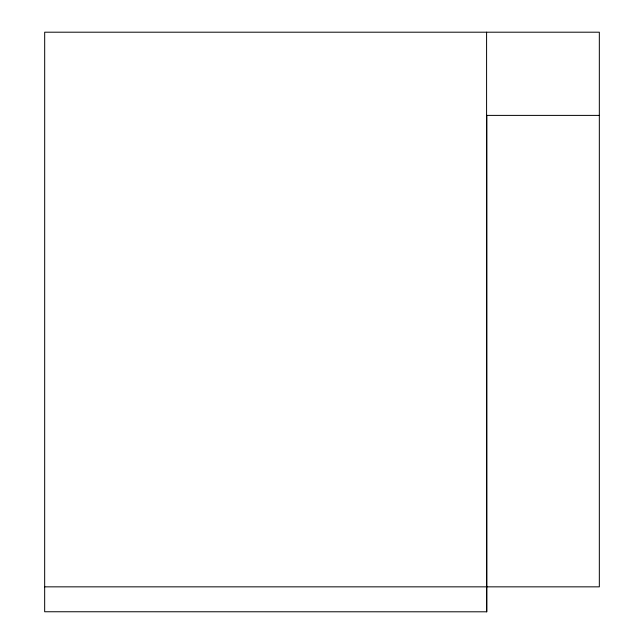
<?xml version="1.0" encoding="UTF-8"?>
<svg xmlns="http://www.w3.org/2000/svg" width="644" height="644" viewBox="0 0 644 644"><rect width="100%" height="100%" fill="white"/><g stroke="black" fill="none" stroke-linecap="round" stroke-linejoin="round"><path stroke-width="0.97" d="M44.686 586.845L599.331 586.845L599.331 32.2L44.686 32.2L44.669 611.752L486.848 611.8L486.816 115.397M486.582 611.8L486.59 32.2M486.59 115.397L599.331 115.397"/></g></svg>
